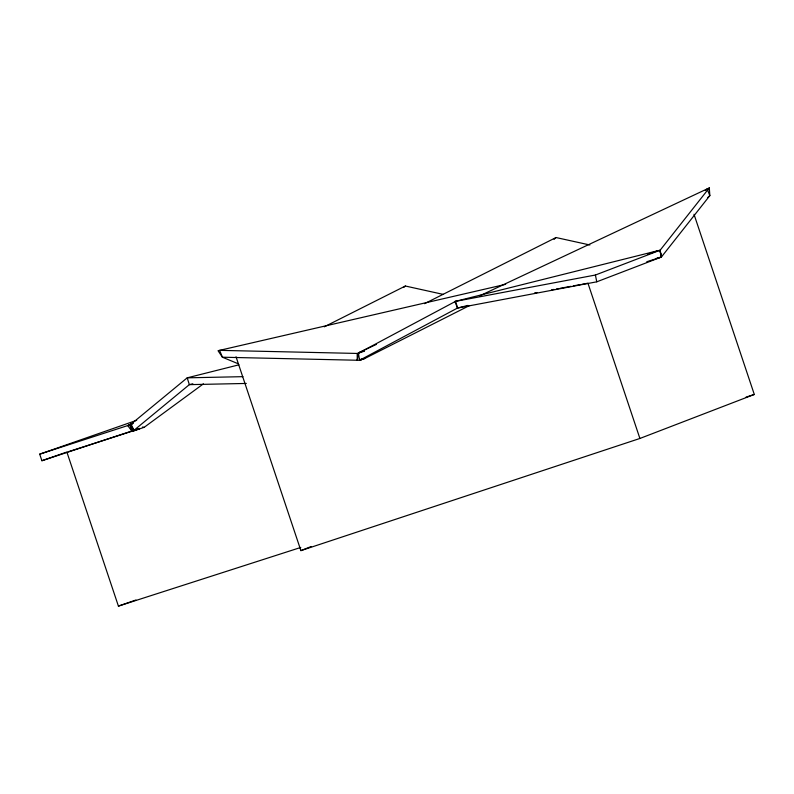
<?xml version="1.0" encoding="UTF-8"?>
<svg xmlns="http://www.w3.org/2000/svg" width="794" height="794" viewBox="0 0 794 794"><rect width="100%" height="100%" fill="white"/><g stroke="black" fill="none" stroke-linecap="round" stroke-linejoin="round"><path stroke-width="1.19" d="M709.31 187.89L660.102 250.259L661.501 256.889L659.883 250.309L658.147 250.636L454.902 301.482L457.513 308.042L596.751 281.82L661.382 257.048L709.836 195.622L709.31 187.89L479.477 295.944M136.707 420.304L39.7 454.158L41.903 460.728L139.754 428.413M554.063 239.302L554.589 238.835M554.778 238.657L556.028 237.535L589.873 244.989M705.31 190.56L707.136 188.912L709.836 195.622L707.653 197.587M403.858 287.309L405.367 286.019L443.469 294.445M505.669 284.321L218.042 350.71L222.409 357.211L359.543 360.297L364.714 358.531L469.591 305.511M133.372 423.371L129.918 424.552L132.955 431.162L144.19 427.311L203.403 383.849M457.513 308.042L359.543 360.297L358.441 353.151L455.667 301.293L457.513 308.042L468.003 305.412M238.934 364.823L187.205 377.835L131.03 424.175L134.007 430.298L129.918 424.552L132.062 431.45L127.814 425.614L132.479 423.262M324.22 326.83L405.367 286.019M138.235 428.512L132.955 431.162L189.349 384.643L192.833 383.76M424.542 303.665L556.028 237.535M376.396 344.398L358.461 352.824L364.297 350.75M362.65 358.838L359.543 360.297L364.714 358.531M236.026 356.764L300.896 550.629L311.159 546.52M300.896 550.629L639.895 438.467L754.3 394.459L694.016 214.301M454.902 301.482L595.411 275.022L659.883 250.309L661.382 257.048L646.773 261.742M127.814 425.614L132.181 424.036M41.903 460.728L66.448 452.173M66.914 452.173L118.415 606.11L135.923 600.006M358.6 353.112L364.456 351.107M647.616 254.239L658.147 250.636M39.7 454.158L129.869 424.879L132.062 431.45M68.076 451.796L139.198 428.919M746.052 397.109L754.3 394.459M118.415 606.11L300.787 547.443M656.787 258.189L661.382 257.048M357.191 353.449L358.441 353.151L357.26 360.248L357.191 353.449L219.62 350.353L222.409 357.211L238.309 363.801M534.57 292.986L537.002 292.539M551.552 289.87L553.984 289.433M556.405 288.986L558.827 288.54M560.048 288.321L570.965 286.316M573.387 285.87L580.662 284.54M581.883 284.312L587.947 283.2L639.895 438.467M242.944 376.664L187.205 377.835L189.349 384.643L246.309 383.442M359.573 359.384L361.826 359.483M142.444 427.063L144.19 427.311M595.411 275.022L596.751 281.82"/></g></svg>
